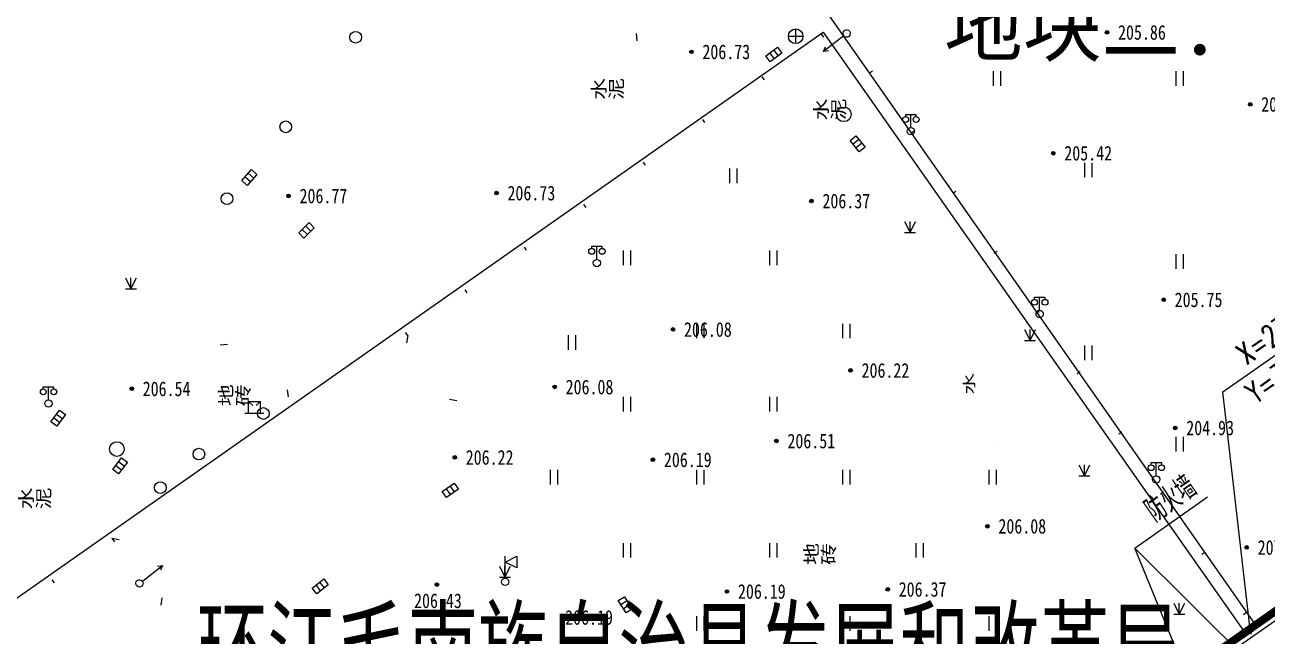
# Model space of a CAD drawing. Extents: x 36524600 to 36525730, y 2746759 to 2747713.
# Drawn here: x 36524903.9 to 36524988.8, y 2747390 to 2747431.8 of the extents above; entities that cross this region are included whole.
import ezdxf
from ezdxf.enums import TextEntityAlignment as Align

# ---------------------------------------------------------------- set-up
doc = ezdxf.new("R2010")
doc.units = 0
doc.header["$LTSCALE"] = 1000
doc.header["$MEASUREMENT"] = 0
doc.linetypes.add('DOTE', pattern=[2.42, 2, -0.2, 0.02, -0.2])
doc.linetypes.add('X32', pattern=[1.5, 1, -0.5])
for name, color, linetype in [('0-用地红线', 1, 'DOTE'), ('0-规划道路', 4, 'Continuous'), ('DIM_COOR', 3, 'Continuous'), ('DIM_LEAD', 3, 'Continuous'), ('DLDW', 11, 'Continuous'), ('GCD', 252, 'Continuous'), ('GXYZ', 2, 'Continuous'), ('JMD', 6, 'Continuous'), ('PP-COM', 7, 'Continuous'), ('PP-DX-PT', 251, 'Continuous'), ('PUB_TEXT', 7, 'Continuous'), ('SXSS', 251, 'Continuous'), ('TWT_TEXT', 7, 'Continuous'), ('ZBTZ', 3, 'Continuous'), ('ZDH', 1, 'Continuous')]:
    doc.layers.add(name, color=color, linetype=linetype)
doc.styles.add('_TCH_DIM', font='SIMPLEX', dxfattribs={"bigfont": 'GBCBIG'})
doc.styles.add('HZ', font='rs.shx', dxfattribs={"width": 0.8, "bigfont": 'hztxt.shx'})
doc.styles.add('正等线体', font='宋体.shx', dxfattribs={"bigfont": '@@gbcbig.shx'})
doc.styles.add('细等线体', font='g13f12w.shx', dxfattribs={"width": 0.8, "bigfont": '@@gbcbig.shx'})
doc.styles.add('黑体', font='simhei.ttf')
doc.linetypes.add('1161', pattern='A,0,[149,AAA.SHX,S=0.15,R=0,X=0,Y=0],-1.6', length=1.6)

# ---------------------------------------------------------------- blocks, each defined once
blk = doc.blocks.new('gc124')
for p, q in [((-0.75, 1.5), (0, 0)), ((-0.75, 0), (0.75, 0)), ((0, 0), (0, 1.5)), ((0, 0), (0.75, 1.5))]:
    blk.add_line(p, q)
blk = doc.blocks.new('gc121')
at = {"color": 253}
for p, q in [((-0.5, -1), (-0.5, 1)), ((0.5, -1), (0.5, 1))]:
    blk.add_line(p, q, dxfattribs=at)
blk = doc.blocks.new('gc097')
for p, q in [((-0.7, 2), (-0.7, 2.3)), ((-0.7, 2.3), (0.7, 2.3)), ((0, 0.5), (0, 2.3)), ((0.7, 2.3), (0.7, 2))]:
    blk.add_line(p, q)
for centre, radius in [((-0.7, 1.6), 0.4), ((0.73, 1.6), 0.4), ((0, 0), 0.5)]:
    blk.add_circle(centre, radius)
blk = doc.blocks.new('Gc122')
blk.add_circle((0, 0), 0.8)
blk = doc.blocks.new('Gc019')
for p, q in [((0, 0.5), (0, 3.5)), ((0, 2.7), (1.6, 3.5)), ((1.6, 3.5), (1.6, 1.9)), ((1.6, 1.9), (0, 2.7))]:
    blk.add_line(p, q)
blk.add_circle((0, 0), 0.5)
blk = doc.blocks.new('gc041')
for p, q in [((-1, 0.5), (1, 0.5)), ((-1, -0.5), (-1, 0.5)), ((-0.33, 0.5), (-0.33, -0.5)), ((0.33, 0.5), (0.33, -0.5)), ((1, 0.5), (1, -0.5)), ((1, -0.5), (-1, -0.5))]:
    blk.add_line(p, q)
blk = doc.blocks.new('GC188')
blk.add_circle((0, 0), 1)
blk = doc.blocks.new('gc022')
at = {"linetype": 'Continuous'}
for p, q in [((-0.8, 1.6), (-0.23, 1.03)), ((0.8, 1.6), (0.23, 1.03))]:
    blk.add_line(p, q, dxfattribs=at)
at = {"linetype": 'Continuous', "flags": 128}
for points in [[(-1.3, 0), (0, 0), (1.3, 0)], [(-0.8, 0), (-0.8, 1.6), (0.8, 1.6), (0.8, 0)]]:
    blk.add_lwpolyline(points, dxfattribs=at)
blk = doc.blocks.new('gc043')
for p, q in [((-1, 0), (1, 0)), ((0, -1), (0, 1))]:
    blk.add_line(p, q)
blk.add_circle((0, 0), 1)
blk = doc.blocks.new('Gc013b')
at = {"linetype": 'Continuous'}
blk.add_line((0.5, 0), (4, 0), dxfattribs=at)
at = {"linetype": 'Continuous', "flags": 128}
blk.add_lwpolyline([(3.39, 0.35), (4, 0), (3.39, -0.35)], dxfattribs=at)
blk = doc.blocks.new('gc170')
at = {"linetype": 'Continuous'}
blk.add_circle((0, 0), 0.5, dxfattribs=at)
blk = doc.blocks.new('gc200')
h = blk.add_hatch(color=256)
edge = h.paths.add_edge_path()
edge.add_arc((0, 0), 0.25, 0, 360)
blk.add_circle((0, 0), 0.25)
blk = doc.blocks.new('dxt')
at = {"color": 253, "linetype": 'Continuous', "flags": 128}
blk.add_lwpolyline([(36524987.184, 2747390.33), (36524927.862, 2747348.613), (36524887.051, 2747381.185), (36524958.417, 2747431.297), (36524987.184, 2747390.33)], dxfattribs=at)
at = {"color": 253, "linetype": 'Continuous', "const_width": 0.4, "flags": 128}
blk.add_lwpolyline([(36524922.616, 2747344.938), (36524949.85, 2747323.482), (36524956.19, 2747318.343), (36524981.121, 2747317.663), (36525049.006, 2747365.698), (36525057.08, 2747371.412), (36525063.179, 2747376.968), (36525066.001, 2747404.762), (36525064.287, 2747407.911), (36525064.287, 2747407.911), (36525039.283, 2747426.847)], close=True, dxfattribs=at)
at = {"layer": 'DLDW', "color": 253, "linetype": '1161', "const_width": 0.00000221, "elevation": 206.306, "flags": 128}
blk.add_lwpolyline([(36524920.01, 2747388.079), (36524932.11, 2747396.776), (36524948.189, 2747373.833), (36524935.923, 2747365.054)], close=True, dxfattribs=at)
at = {"layer": 'JMD', "color": 253}
for p, q in [((36524945.708, 2747430.692, 208.768), (36524945.658, 2747431.19, 208.64)), ((36524930.033, 2747410.545, 209.339), (36524929.952, 2747410.052, 209.339)), ((36524917.218, 2747409.898, 207.306), (36524917.715, 2747409.955, 207.299)), ((36524921.879, 2747406.341, 210.561), (36524921.818, 2747406.838, 210.587)), ((36524933.383, 2747406.084, 207.134), (36524932.889, 2747406.164, 207.228)), ((36524909.816, 2747396.677, 208.853), (36524910.308, 2747396.593, 208.853)), ((36524913.174, 2747392.111, 209.407), (36524913.256, 2747392.604, 209.407)), ((36524987.743, 2747390.618, 210.631), (36524987.653, 2747390.126, 210.631))]:
    blk.add_line(p, q, dxfattribs=at)
at = {"layer": 'JMD', "color": 253, "linetype": 'Continuous'}
for p, q in [((36524945.708, 2747430.692), (36524945.658, 2747431.19)), ((36524958.47, 2747430.949, 212.042), (36524958.324, 2747431.152, 212.042)), ((36524954.408, 2747428.034, 211.885), (36524954.262, 2747428.238, 211.885)), ((36524961.602, 2747428.514, 212.228), (36524961.808, 2747428.656, 212.228)), ((36524950.345, 2747425.12, 211.729), (36524950.199, 2747425.323, 211.729)), ((36524964.441, 2747424.398, 212.424), (36524964.647, 2747424.54, 212.424)), ((36524946.283, 2747422.205, 211.572), (36524946.137, 2747422.408, 211.572)), ((36524967.28, 2747420.282, 212.62), (36524967.486, 2747420.424, 212.62)), ((36524942.22, 2747419.29, 211.415), (36524942.075, 2747419.493, 211.415)), ((36524938.158, 2747416.375, 211.259), (36524938.012, 2747416.578, 211.259)), ((36524970.119, 2747416.167, 212.815), (36524970.325, 2747416.309, 212.815)), ((36524934.095, 2747413.46, 211.102), (36524933.95, 2747413.663, 211.102)), ((36524972.958, 2747412.051, 213.011), (36524973.164, 2747412.193, 213.011)), ((36524930.033, 2747410.545, 210.945), (36524929.887, 2747410.749, 210.945)), ((36524975.797, 2747407.935, 213.206), (36524976.003, 2747408.077, 213.206)), ((36524978.636, 2747403.819, 213.402), (36524978.842, 2747403.961, 213.402)), ((36524981.476, 2747399.704, 213.597), (36524981.681, 2747399.846, 213.597)), ((36524909.816, 2747396.677, 207.342), (36524909.993, 2747396.435, 207.342)), ((36524984.315, 2747395.588, 213.793), (36524984.52, 2747395.73, 213.793)), ((36524905.716, 2747393.844, 207.147), (36524905.856, 2747393.637, 207.148)), ((36524987.154, 2747391.472, 213.989), (36524987.36, 2747391.614, 213.989)), ((36524987.154, 2747391.472, 213.989), (36524987.36, 2747391.614, 213.989)), ((36524987.743, 2747390.618, 214.029), (36524987.949, 2747390.76, 214.029)), ((36524987.743, 2747390.618, 214.029), (36524987.949, 2747390.76, 214.029)), ((36524987.743, 2747390.618), (36524987.537, 2747390.476)), ((36524987.743, 2747390.618), (36524987.537, 2747390.476))]:
    blk.add_line(p, q, dxfattribs=at)
at = {"layer": 'JMD', "color": 253, "linetype": 'Continuous', "flags": 128}
for points, const_width, elevation in [([(36524914.666, 2747420.265), (36524905.14, 2747408.338), (36524893.487, 2747417.675), (36524878.537, 2747429.655), (36524866.846, 2747439.023), (36524876.273, 2747450.865), (36524889.292, 2747440.485), (36524885.359, 2747435.52), (36524897.735, 2747425.791), (36524901.622, 2747430.62)], 0.00000224, 237.459), ([(36524914.666, 2747420.265), (36524901.622, 2747430.62), (36524899.73, 2747432.122), (36524909.14, 2747443.88), (36524909.192, 2747443.839), (36524910.369, 2747445.316), (36524912.13, 2747447.527), (36524915.005, 2747445.295), (36524917.389, 2747445.9), (36524918.805, 2747447.672), (36524929.647, 2747439.012), (36524914.677, 2747420.257)], 0.00000221, 210.342), ([(36524938.99, 2747436.352), (36524948.887, 2747448.376), (36524955.441, 2747442.982), (36524945.708, 2747430.692), (36524943.156, 2747432.842)], 0.00000221, 207.599), ([(36524938.99, 2747436.352), (36524943.156, 2747432.842), (36524921.879, 2747406.341), (36524917.218, 2747409.898)], 0.00000221, 210.285), ([(36524911.46, 2747394.441), (36524909.816, 2747396.677), (36524930.033, 2747410.545), (36524933.383, 2747406.084), (36524913.174, 2747392.111)], 0.00000221, 207.342), ([(36524911.46, 2747394.441), (36524913.174, 2747392.111), (36524915.521, 2747388.919), (36524903.623, 2747380.175), (36524898.118, 2747384.655)], 0.00000221, 214.146), ([(36525000.917, 2747370.613), (36524952.892, 2747336.768), (36524939.632, 2747355.764), (36524987.743, 2747390.618)], 0.00000221, 214.496)]:
    blk.add_lwpolyline(points, close=True, dxfattribs=dict(at, const_width=const_width, elevation=elevation))
for points, elevation in [([(36524929.887, 2747410.749, 0.00000221, 0.00000221, 0), (36524959.502, 2747431.997, 0.00000221, 0.00000221, 0), (36524987.949, 2747390.76, 0.00000221, 0.00000221, 0)], 210.945), ([(36524929.887, 2747410.749, 0.00000221, 0.00000221, 0), (36524959.502, 2747431.997, 0.00000221, 0.00000221, 0), (36524987.949, 2747390.76, 0.00000221, 0.00000221, 0)], 210.945), ([(36524930.033, 2747410.545, 0.00000221, 0.00000221, 0), (36524959.441, 2747431.646, 0.00000221, 0.00000221, 0), (36524987.743, 2747390.618, 0.00000221, 0.00000221, 0)], 210.945), ([(36524930.033, 2747410.545, 0.00000221, 0.00000221, 0), (36524959.441, 2747431.646, 0.00000221, 0.00000221, 0), (36524987.743, 2747390.618, 0.00000221, 0.00000221, 0)], 210.945), ([(36524909.816, 2747396.677, 0.00000221, 0.00000221, 0), (36524886.494, 2747380.811, 0.00000221, 0.00000221, 0)], 210.503)]:
    blk.add_lwpolyline(points, format="xyseb", dxfattribs=dict(at, elevation=elevation))
at = {"layer": 'JMD', "color": 253, "linetype": 'X32', "const_width": 0.00000221, "elevation": 209.523, "flags": 128}
blk.add_lwpolyline([(36524937.125, 2747409.76), (36524937.86, 2747412.595), (36524939.576, 2747415.336), (36524941.458, 2747417.738), (36524944.781, 2747420.187), (36524947.742, 2747421.291), (36524949.878, 2747421.636), (36524950.218, 2747419.116), (36524947.528, 2747418.172), (36524944.99, 2747417.046), (36524942.847, 2747415.38), (36524940.693, 2747412.401), (36524939.606, 2747409.189)], close=True, dxfattribs=at)
at = {"layer": 'JMD', "color": 253, "linetype": 'Continuous', "const_width": 0.00000221, "elevation": 210.503, "flags": 128}
blk.add_lwpolyline([(36524909.998, 2747396.439), (36524886.66, 2747380.652)], dxfattribs=at)
at = {"layer": 'JMD', "color": 253, "linetype": 'Continuous', "flags": 128}
blk.add_lwpolyline([(36524987.743, 2747390.618, 0.00000221, 0.00000221, 0), (36524987.55, 2747390.898, 0.00000221, 0.00000221, 0), (36524985.686, 2747389.577, 0.00000221, 0.00000221, 0), (36524979.281, 2747385.037, 0.00000221, 0.00000221, 0), (36524972.958, 2747380.514, 0.00000221, 0.00000221, 0), (36524968.204, 2747377.278, 0.00000221, 0.00000221, 0), (36524961.569, 2747372.569, 0.00000221, 0.00000221, 0), (36524955.781, 2747368.51, 0.00000221, 0.00000221, 0), (36524951.208, 2747365.274, 0.00000221, 0.00000221, 0), (36524944.771, 2747360.791, 0.00000221, 0.00000221, 0), (36524938.5, 2747356.365, 0.00000221, 0.00000221, 0), (36524932.813, 2747352.207, 0.00000221, 0.00000221, 0)], format="xyseb", dxfattribs=at)
blk.add_lwpolyline([(36524987.743, 2747390.618, 0.00000221, 0.00000221, 0), (36524987.55, 2747390.898, 0.00000221, 0.00000221, 0), (36524985.686, 2747389.577, 0.00000221, 0.00000221, 0), (36524979.281, 2747385.037, 0.00000221, 0.00000221, 0), (36524972.958, 2747380.514, 0.00000221, 0.00000221, 0), (36524968.204, 2747377.278, 0.00000221, 0.00000221, 0), (36524961.569, 2747372.569, 0.00000221, 0.00000221, 0), (36524955.781, 2747368.51, 0.00000221, 0.00000221, 0), (36524951.208, 2747365.274, 0.00000221, 0.00000221, 0), (36524944.771, 2747360.791, 0.00000221, 0.00000221, 0), (36524938.5, 2747356.365, 0.00000221, 0.00000221, 0), (36524932.813, 2747352.207, 0.00000221, 0.00000221, 0)], format="xyseb", dxfattribs=at)
at = {"layer": 'JMD', "color": 253, "linetype": 'Continuous', "const_width": 0.00000221, "flags": 128}
blk.add_lwpolyline([(36524987.537, 2747390.476), (36524987.488, 2747390.548), (36524985.83, 2747389.373), (36524979.426, 2747384.833), (36524973.101, 2747380.309), (36524968.346, 2747377.072), (36524961.713, 2747372.365), (36524955.925, 2747368.306), (36524951.352, 2747365.069), (36524944.914, 2747360.587), (36524938.646, 2747356.162), (36524932.96, 2747352.005)], dxfattribs=at)
blk.add_lwpolyline([(36524987.537, 2747390.476), (36524987.488, 2747390.548), (36524985.83, 2747389.373), (36524979.426, 2747384.833), (36524973.101, 2747380.309), (36524968.346, 2747377.072), (36524961.713, 2747372.365), (36524955.925, 2747368.306), (36524951.352, 2747365.069), (36524944.914, 2747360.587), (36524938.646, 2747356.162), (36524932.96, 2747352.005)], dxfattribs=at)
at = {"layer": 'PP-COM', "color": 253, "flags": 128}
blk.add_lwpolyline([(36524987.927, 2747390.791), (36525039.226, 2747426.807), (36524972.265, 2747466.988), (36524953.334, 2747440.322)], close=True, dxfattribs=at)
at = {"layer": 'PP-DX-PT', "color": 253, "linetype": 'Continuous'}
for p in [(36524977.832, 2747431.276, 205.86), (36524949.423, 2747429.945, 206.73), (36524987.619, 2747426.352, 205.35), (36524974.159, 2747423.014, 205.42), (36524921.887, 2747420.089, 206.77), (36524936.101, 2747420.286, 206.73), (36524957.628, 2747419.742, 206.37), (36524981.702, 2747412.987, 205.75), (36524948.164, 2747410.955, 206.08), (36524960.302, 2747408.157, 206.22), (36524911.167, 2747406.899, 206.54), (36524940.074, 2747407.024, 206.08), (36524982.495, 2747404.225, 204.93), (36524955.235, 2747403.329, 206.51), (36524933.247, 2747402.207, 206.22), (36524946.791, 2747402.045, 206.19), (36524969.655, 2747397.5, 206.08), (36524987.376, 2747396.046, 207.44), (36524932.027, 2747393.512, 206.43), (36524951.853, 2747393.036, 206.19), (36524962.841, 2747393.183, 206.37), (36524941.943, 2747392.167, 206.19)]:
    blk.add_point(p, dxfattribs=at)
at = {"layer": 'PP-DX-PT', "color": 253}
for p in [(36524977.832, 2747431.276, 205.856), (36524949.423, 2747429.945, 206.726), (36524987.619, 2747426.352, 205.354), (36524974.159, 2747423.014, 205.422), (36524921.887, 2747420.089, 206.774), (36524936.101, 2747420.286, 206.726), (36524957.628, 2747419.742, 206.369), (36524981.702, 2747412.987, 205.754), (36524948.164, 2747410.955, 206.079), (36524960.302, 2747408.157, 206.224), (36524911.167, 2747406.899, 206.542), (36524940.074, 2747407.024, 206.079), (36524982.495, 2747404.225, 204.93), (36524955.235, 2747403.329, 206.513), (36524933.247, 2747402.207, 206.224), (36524946.791, 2747402.045, 206.195), (36524969.655, 2747397.5, 206.079), (36524987.376, 2747396.046, 207.44), (36524932.027, 2747393.512, 206.427), (36524951.853, 2747393.036, 206.195), (36524962.841, 2747393.183, 206.369), (36524941.943, 2747392.167, 206.195)]:
    blk.add_point(p, dxfattribs=at)
at = {"layer": 'SXSS', "color": 253, "linetype": 'Continuous', "const_width": 0.0000022, "elevation": 203.319, "flags": 128}
blk.add_lwpolyline([(36524967.013, 2747411.045), (36524969.255, 2747411.109), (36524971.198, 2747410.447), (36524971.946, 2747409.316), (36524972.352, 2747408.228), (36524972.287, 2747406.073), (36524971.327, 2747404.622), (36524970.088, 2747403.597), (36524969.17, 2747403.213), (36524968.294, 2747403.256), (36524966.949, 2747403.512), (36524965.967, 2747404.088), (36524965.241, 2747404.707), (36524964.622, 2747405.795), (36524964.387, 2747406.798), (36524964.429, 2747407.972), (36524964.963, 2747409.466), (36524965.903, 2747410.49)], close=True, dxfattribs=at)
at = {"layer": 'ZBTZ', "color": 253, "linetype": '1161', "flags": 128}
for points, elevation in [([(36524958.723, 2747419.184, 0.00000221, 0.00000221, 0), (36524952.991, 2747427.366, 0.00000221, 0.00000221, 0)], 206.491), ([(36524914.677, 2747420.257, 0.00000224, 0.00000224, 0), (36524916.563, 2747418.755, 0.00000221, 0.00000221, 0), (36524908.493, 2747408.781, 0.00000221, 0.00000221, 0), (36524905.486, 2747404.747, 0.00000221, 0.00000221, 0), (36524901.724, 2747403.737, 0.00000221, 0.00000221, 0), (36524898.956, 2747404.924, 0.00000221, 0.00000221, 0), (36524898.56, 2747407.693, 0.00000221, 0.00000221, 0), (36524894.807, 2747416.617, 0.00000224, 0.00000224, 0)], 235.933), ([(36524917.529, 2747409.71, 0.00000221, 0.00000221, 0), (36524908.625, 2747397.741, 0.00000221, 0.00000221, 0)], 206.613), ([(36524933.383, 2747406.084, 0.00000221, 0.00000221, 0), (36524934.612, 2747406.911, 0.00000221, 0.00000221, 0), (36524939.08, 2747400.362, 0.00000221, 0.00000221, 0), (36524960.459, 2747370.852, 0.00000221, 0.00000221, 0)], 207.134)]:
    blk.add_lwpolyline(points, format="xyseb", dxfattribs=dict(at, elevation=elevation))
at = {"layer": 'ZBTZ', "color": 253, "linetype": '1161', "const_width": 0.00000221, "elevation": 207.599, "flags": 128}
for points in [[(36524964.609, 2747424.154), (36524958.945, 2747420.016), (36524958.516, 2747418.3), (36524959.129, 2747416.707), (36524960.025, 2747416.269), (36524961.083, 2747415.486), (36524961.486, 2747413.643), (36524962.756, 2747412.12), (36524964.318, 2747411.401), (36524965.728, 2747411.312), (36524967.013, 2747411.045)], [(36524970.088, 2747403.597), (36524970.34, 2747402.16), (36524970.847, 2747399.737), (36524973.673, 2747397.067), (36524976.418, 2747395.043), (36524976.953, 2747394.317), (36524977.086, 2747391.92), (36524977.593, 2747389.816), (36524980.073, 2747388.348), (36524983.238, 2747387.354)]]:
    blk.add_lwpolyline(points, dxfattribs=at)
at = {"layer": 'ZBTZ', "color": 253, "linetype": '1161', "elevation": 206.447, "flags": 128}
blk.add_lwpolyline([(36524933.81, 2747399.446, 0.00000221, 0.00000221, 0), (36524941.607, 2747388.416, 0.00000221, 0.00000221, 0), (36524941.344, 2747387.851, 0.00000221, 0.00000221, 0), (36524940.994, 2747387.593, 0.00000221, 0.00000221, 0), (36524940.593, 2747387.513, 0.00000221, 0.00000221, 0), (36524940.162, 2747387.482, 0.00000221, 0.00000221, 0), (36524932.45, 2747398.541, 0.00000221, 0.00000221, 0), (36524932.463, 2747399.095, 0.00000221, 0.00000221, 0), (36524932.747, 2747399.325, 0.00000221, 0.00000221, 0), (36524933.409, 2747399.523, 0.00000221, 0.00000221, 0)], format="xyseb", close=True, dxfattribs=at)
at = {"layer": 'ZDH', "color": 253, "linetype": 'Continuous'}
blk.add_point((36524987.857, 2747390.837, 208.809), dxfattribs=at)
at = {"layer": 'DLDW', "color": 253, "linetype": 'Continuous', "xscale": 0.5, "yscale": 0.5}
for name, p in [('gc097', (36524964.417, 2747424.52, 208.833)), ('gc097', (36524942.955, 2747415.499, 206.683)), ('gc097', (36524973.225, 2747412.015, 207.269)), ('gc022', (36524919.555, 2747405.234, 213.38)), ('gc097', (36524981.194, 2747400.701, 207.713)), ('Gc019', (36524936.697, 2747393.693, 214.384))]:
    blk.add_blockref(name, p, dxfattribs=at)
at = {"layer": 'DLDW', "color": 253, "linetype": 'Continuous', "xscale": 0.5, "yscale": 0.5, "zscale": 0.5}
blk.add_blockref('gc097', (36524905.472, 2747405.89, 205.898), dxfattribs=at)
at = {"layer": 'GCD', "color": 253, "linetype": 'Continuous'}
ref = blk.add_blockref('gc200', (36524977.832, 2747431.276, 205.856), dxfattribs=dict(at, xscale=0.5, yscale=0.5, zscale=0.5))
ref.add_attrib('height', '205.86', dxfattribs={"linetype": 'Continuous', "height": 1, "style": '正等线体', "width": 0.8}).set_placement((36524978.582, 2747431.276, 205.856), align=Align.MIDDLE_LEFT)
ref = blk.add_blockref('gc200', (36524949.423, 2747429.945, 206.726), dxfattribs=dict(at, xscale=0.5, yscale=0.5, zscale=0.5))
ref.add_attrib('height', '206.73', dxfattribs={"linetype": 'Continuous', "height": 1, "style": '正等线体', "width": 0.8}).set_placement((36524950.173, 2747429.945, 206.726), align=Align.MIDDLE_LEFT)
ref = blk.add_blockref('gc200', (36524987.619, 2747426.352, 205.354), dxfattribs=dict(at, xscale=0.5, yscale=0.5, zscale=0.5))
ref.add_attrib('height', '205.35', dxfattribs={"linetype": 'Continuous', "height": 1, "style": '正等线体', "width": 0.8}).set_placement((36524988.369, 2747426.352, 205.354), align=Align.MIDDLE_LEFT)
ref = blk.add_blockref('gc200', (36524974.159, 2747423.014, 205.422), dxfattribs=dict(at, xscale=0.5, yscale=0.5, zscale=0.5))
ref.add_attrib('height', '205.42', dxfattribs={"linetype": 'Continuous', "height": 1, "style": '正等线体', "width": 0.8}).set_placement((36524974.909, 2747423.014, 205.422), align=Align.MIDDLE_LEFT)
ref = blk.add_blockref('gc200', (36524921.887, 2747420.089, 206.774), dxfattribs=dict(at, xscale=0.5, yscale=0.5, zscale=0.5))
ref.add_attrib('height', '206.77', dxfattribs={"linetype": 'Continuous', "height": 1, "style": '正等线体', "width": 0.8}).set_placement((36524922.637, 2747420.089, 206.774), align=Align.MIDDLE_LEFT)
ref = blk.add_blockref('gc200', (36524936.101, 2747420.286, 206.726), dxfattribs=dict(at, xscale=0.5, yscale=0.5, zscale=0.5))
ref.add_attrib('height', '206.73', dxfattribs={"linetype": 'Continuous', "height": 1, "style": '正等线体', "width": 0.8}).set_placement((36524936.851, 2747420.286, 206.726), align=Align.MIDDLE_LEFT)
ref = blk.add_blockref('gc200', (36524957.628, 2747419.742, 206.369), dxfattribs=dict(at, xscale=0.5, yscale=0.5, zscale=0.5))
ref.add_attrib('height', '206.37', dxfattribs={"linetype": 'Continuous', "height": 1, "style": '正等线体', "width": 0.8}).set_placement((36524958.378, 2747419.742, 206.369), align=Align.MIDDLE_LEFT)
ref = blk.add_blockref('gc200', (36524981.702, 2747412.987, 205.754), dxfattribs=dict(at, xscale=0.5, yscale=0.5, zscale=0.5))
ref.add_attrib('height', '205.75', dxfattribs={"linetype": 'Continuous', "height": 1, "style": '正等线体', "width": 0.8}).set_placement((36524982.452, 2747412.987, 205.754), align=Align.MIDDLE_LEFT)
ref = blk.add_blockref('gc200', (36524948.164, 2747410.955, 206.079), dxfattribs=dict(at, xscale=0.5, yscale=0.5, zscale=0.5))
ref.add_attrib('height', '206.08', dxfattribs={"linetype": 'Continuous', "height": 1, "style": '正等线体', "width": 0.8}).set_placement((36524948.914, 2747410.955, 206.079), align=Align.MIDDLE_LEFT)
ref = blk.add_blockref('gc200', (36524960.302, 2747408.157, 206.224), dxfattribs=dict(at, xscale=0.5, yscale=0.5, zscale=0.5))
ref.add_attrib('height', '206.22', dxfattribs={"linetype": 'Continuous', "height": 1, "style": '正等线体', "width": 0.8}).set_placement((36524961.052, 2747408.157, 206.224), align=Align.MIDDLE_LEFT)
ref = blk.add_blockref('gc200', (36524911.167, 2747406.899, 206.542), dxfattribs=dict(at, xscale=0.5, yscale=0.5, zscale=0.5))
ref.add_attrib('height', '206.54', dxfattribs={"linetype": 'Continuous', "height": 1, "style": '正等线体', "width": 0.8}).set_placement((36524911.917, 2747406.899, 206.542), align=Align.MIDDLE_LEFT)
ref = blk.add_blockref('gc200', (36524940.074, 2747407.024, 206.079), dxfattribs=dict(at, xscale=0.5, yscale=0.5, zscale=0.5))
ref.add_attrib('height', '206.08', dxfattribs={"linetype": 'Continuous', "height": 1, "style": '正等线体', "width": 0.8}).set_placement((36524940.824, 2747407.024, 206.079), align=Align.MIDDLE_LEFT)
ref = blk.add_blockref('gc200', (36524982.495, 2747404.225, 204.93), dxfattribs=dict(at, xscale=0.5, yscale=0.5, zscale=0.5))
ref.add_attrib('height', '204.93', dxfattribs={"linetype": 'Continuous', "height": 1, "style": '正等线体', "width": 0.8}).set_placement((36524983.245, 2747404.225, 204.93), align=Align.MIDDLE_LEFT)
ref = blk.add_blockref('gc200', (36524955.235, 2747403.329, 206.513), dxfattribs=dict(at, xscale=0.5, yscale=0.5, zscale=0.5))
ref.add_attrib('height', '206.51', dxfattribs={"linetype": 'Continuous', "height": 1, "style": '正等线体', "width": 0.8}).set_placement((36524955.985, 2747403.329, 206.513), align=Align.MIDDLE_LEFT)
ref = blk.add_blockref('gc200', (36524933.247, 2747402.207, 206.224), dxfattribs=dict(at, xscale=0.5, yscale=0.5, zscale=0.5))
ref.add_attrib('height', '206.22', dxfattribs={"linetype": 'Continuous', "height": 1, "style": '正等线体', "width": 0.8}).set_placement((36524933.997, 2747402.207, 206.224), align=Align.MIDDLE_LEFT)
ref = blk.add_blockref('gc200', (36524946.791, 2747402.045, 206.195), dxfattribs=dict(at, xscale=0.5, yscale=0.5, zscale=0.5))
ref.add_attrib('height', '206.19', dxfattribs={"linetype": 'Continuous', "height": 1, "style": '正等线体', "width": 0.8}).set_placement((36524947.541, 2747402.045, 206.195), align=Align.MIDDLE_LEFT)
ref = blk.add_blockref('gc200', (36524969.655, 2747397.5, 206.079), dxfattribs=dict(at, xscale=0.5, yscale=0.5, zscale=0.5))
ref.add_attrib('height', '206.08', dxfattribs={"linetype": 'Continuous', "height": 1, "style": '正等线体', "width": 0.8}).set_placement((36524970.405, 2747397.5, 206.079), align=Align.MIDDLE_LEFT)
ref = blk.add_blockref('gc200', (36524987.376, 2747396.046, 207.44), dxfattribs=dict(at, xscale=0.5, yscale=0.5, zscale=0.5))
ref.add_attrib('height', '207.44', dxfattribs={"linetype": 'Continuous', "height": 1, "style": '正等线体', "width": 0.8}).set_placement((36524988.126, 2747396.046, 207.44), align=Align.MIDDLE_LEFT)
ref = blk.add_blockref('gc200', (36524932.027, 2747393.512, 206.427), dxfattribs=dict(at, xscale=0.5, yscale=0.5, zscale=0.5))
ref.add_attrib('height', '206.43', dxfattribs={"linetype": 'Continuous', "height": 1, "style": '正等线体', "width": 0.8}).set_placement((36524930.465, 2747392.404, 206.427), align=Align.MIDDLE_LEFT)
ref = blk.add_blockref('gc200', (36524951.853, 2747393.036, 206.195), dxfattribs=dict(at, xscale=0.5, yscale=0.5, zscale=0.5))
ref.add_attrib('height', '206.19', dxfattribs={"linetype": 'Continuous', "height": 1, "style": '正等线体', "width": 0.8}).set_placement((36524952.603, 2747393.036, 206.195), align=Align.MIDDLE_LEFT)
ref = blk.add_blockref('gc200', (36524962.841, 2747393.183, 206.369), dxfattribs=dict(at, xscale=0.5, yscale=0.5, zscale=0.5))
ref.add_attrib('height', '206.37', dxfattribs={"linetype": 'Continuous', "height": 1, "style": '正等线体', "width": 0.8}).set_placement((36524963.591, 2747393.183, 206.369), align=Align.MIDDLE_LEFT)
ref = blk.add_blockref('gc200', (36524941.943, 2747392.167, 206.195), dxfattribs=dict(at, xscale=0.5, yscale=0.5, zscale=0.5))
ref.add_attrib('height', '206.19', dxfattribs={"linetype": 'Continuous', "height": 1, "style": '正等线体', "width": 0.8}).set_placement((36524940.794, 2747391.262, 206.195), align=Align.MIDDLE_LEFT)
at = {"layer": 'GXYZ', "color": 253, "linetype": 'Continuous', "xscale": 0.5, "yscale": 0.5}
for name, p in [('gc043', (36524956.548, 2747431.008, 206.586)), ('GC188', (36524959.84, 2747425.669, 206.148)), ('GC188', (36524910.153, 2747402.78, 206.477))]:
    blk.add_blockref(name, p, dxfattribs=at)
at = {"layer": 'GXYZ', "color": 253, "linetype": 'Continuous', "yscale": 0.5, "zscale": 0.5}
for name, p, xscale, rotation in [('gc170', (36524960.033, 2747431.199, 207.356), 0.4999999970192791, 217.8840501372408), ('Gc013b', (36524960.033, 2747431.199, 207.356), 0.4999999970192791, 217.8840501372408), ('Gc013b', (36524911.696, 2747393.591, 210.198), 0.5000000028256718, 37.88405516351619), ('gc170', (36524911.696, 2747393.591, 210.198), 0.4999999970192791, 217.8840501372408)]:
    blk.add_blockref(name, p, dxfattribs=dict(at, xscale=xscale, rotation=rotation))
at = {"layer": 'GXYZ', "color": 253, "linetype": 'Continuous'}
for p, xscale, yscale, rotation in [((36524955.061, 2747429.757, 207.047), 0.5, 0.5, 36.53381745743178), ((36524960.779, 2747423.659, 206.161), 0.5, 0.5, 308.8688830810264), ((36524919.209, 2747421.354, 206.631), 0.4999999999999998, 0.4999999999999998, 48.87470278122885), ((36524923.116, 2747417.737, 206.617), 0.4999999999999999, 0.4999999999999999, 44.81820686395393), ((36524906.133, 2747404.888, 206.499), 0.5, 0.5, 53.89243316674732), ((36524910.37, 2747401.636, 206.486), 0.5, 0.5, 52.98541491163478), ((36524932.942, 2747399.963, 206.151), 0.5, 0.5, 214.8036556137678), ((36524924.056, 2747393.386, 206.254), 0.5, 0.5, 218.2084407359374), ((36524944.903, 2747392.124, 206.18), 0.5, 0.5, 302.0580126566255)]:
    blk.add_blockref('gc041', p, dxfattribs=dict(at, xscale=xscale, yscale=yscale, rotation=rotation))
at = {"layer": 'ZBTZ', "color": 253, "linetype": 'Continuous', "xscale": 0.5, "yscale": 0.5}
for name, p in [('Gc122', (36524926.47, 2747430.944, 211.512)), ('gc121', (36524970.315, 2747428.113, 207.348)), ('gc121', (36524982.815, 2747428.113, 205.476)), ('Gc122', (36524921.695, 2747424.815, 211.549)), ('gc121', (36524976.565, 2747421.863, 208.818)), ('gc121', (36524952.292, 2747421.469, 206.68)), ('Gc122', (36524917.681, 2747419.9, 211.953)), ('gc124', (36524964.367, 2747417.586, 207.304)), ('gc121', (36524945.033, 2747415.852, 208.336)), ('gc121', (36524955.033, 2747415.852, 206.242)), ('gc121', (36524982.815, 2747415.613, 208.974)), ('gc124', (36524911.107, 2747413.727)), ('gc121', (36524950.033, 2747410.852, 207.238)), ('gc121', (36524960.033, 2747410.852, 206.983)), ('gc121', (36524941.267, 2747410.068, 208.624)), ('gc124', (36524972.568, 2747410.196, 206.995)), ('gc121', (36524976.565, 2747409.363, 209.002)), ('gc121', (36524945.033, 2747405.852, 206.591)), ('gc121', (36524955.033, 2747405.852, 206.239)), ('Gc122', (36524920.164, 2747405.21, 213.689)), ('gc121', (36524982.815, 2747403.113, 209.158)), ('Gc122', (36524915.759, 2747402.433, 213.572)), ('gc121', (36524940.033, 2747400.852, 206.259)), ('gc121', (36524950.033, 2747400.852, 206.48)), ('gc121', (36524960.033, 2747400.852, 206.921)), ('gc121', (36524970.033, 2747400.852, 206.335)), ('gc124', (36524976.285, 2747400.953)), ('Gc122', (36524913.126, 2747400.135, 213.156)), ('gc121', (36524945.033, 2747395.852, 208.064)), ('gc121', (36524955.033, 2747395.852, 206.288)), ('gc121', (36524965.033, 2747395.852, 206.266)), ('gc124', (36524936.672, 2747394.021, 206.421)), ('gc124', (36524982.762, 2747391.493, 206.769)), ('gc121', (36524950.033, 2747390.852, 206.259)), ('gc121', (36524960.033, 2747390.852, 206.213)), ('gc121', (36524970.033, 2747390.852, 206.364))]:
    blk.add_blockref(name, p, dxfattribs=at)
at = {"layer": 'JMD', "color": 253, "linetype": 'Continuous', "style": '细等线体'}
for s, p in [('水泥', (36524943.683, 2747427.422, 202.761)), ('水泥', (36524958.871, 2747426.017, 202.761)), ('地砖', (36524918.18, 2747406.453, 202.761)), ('水泥', (36524904.534, 2747399.412, 202.761)), ('地砖', (36524958.198, 2747395.597, 202.761))]:
    blk.add_text(s, height=1.25, dxfattribs=at).set_placement(p, align=Align.MIDDLE)
at = {"layer": 'JMD', "color": 253, "linetype": 'Continuous', "style": 'HZ', "width": 0.8}
blk.add_text('环江毛南族自治县发展和改革局', height=6, dxfattribs=at).set_placement((36524949.235, 2747389.205), align=Align.MIDDLE)
at = {"layer": 'SXSS', "color": 253, "linetype": 'Continuous', "style": '细等线体', "width": 0.8}
blk.add_text('水', height=1.25, dxfattribs=at).set_placement((36524968.393, 2747407.262, 205.782), align=Align.MIDDLE)
at = {"layer": 'TWT_TEXT', "color": 253, "style": '黑体'}
blk.add_text('地块二：', height=3.943, dxfattribs=at).set_placement((36524966.692, 2747429.71))

msp = doc.modelspace()

# ---------------------------------------------------------------- linework, layer by layer
at = {"layer": '0-用地红线', "ltscale": 0.003, "const_width": 0.5, "flags": 128}
msp.add_lwpolyline([(36525063.044, 2747375.632), (36525066.081, 2747405.549), (36525040.255, 2747427.532), (36524987.602, 2747390.442), (36524926.154, 2747347.357), (36524923.609, 2747344.165), (36524956.19, 2747318.343), (36524981.121, 2747317.663), (36525063.044, 2747375.632)], close=True, dxfattribs=at)
at = {"layer": '0-规划道路', "color": 4}
msp.add_line((36525029.778, 2747419.404), (36524982.772, 2747386.444), dxfattribs=at)
at = {"layer": 'DIM_COOR', "color": 3}
for p, q in [((36524985.734, 2747406.693), (36524997.893, 2747415.218)), ((36524987.602, 2747390.442), (36524985.734, 2747406.693))]:
    msp.add_line(p, q, dxfattribs=at)
at = {"layer": 'DIM_LEAD'}
for p, q in [((36524979.726, 2747396.009), (36524984.703, 2747399.499)), ((36524988.089, 2747375.639), (36524979.726, 2747396.009)), ((36524995.212, 2747380.633), (36524979.726, 2747396.009))]:
    msp.add_line(p, q, dxfattribs=at)

# ---------------------------------------------------------------- block references
msp.add_blockref('dxt', (0, 0))

# ---------------------------------------------------------------- texts
at = {"layer": 'PUB_TEXT', "style": '_TCH_DIM', "width": 0.705882}
for s, p in [('X=2747390.442', (36524987.357, 2747408.472)), ('Y=36524987.602', (36524987.995, 2747405.82))]:
    msp.add_text(s, height=1.4875, rotation=35.03674, dxfattribs=at).set_placement(p)
at = {"layer": 'PUB_TEXT', "style": '_TCH_DIM'}
msp.add_text('防火墙', height=1.6879, rotation=35.03674, dxfattribs=at).set_placement((36524981.167, 2747397.66))

doc.saveas('drawing.dxf')
